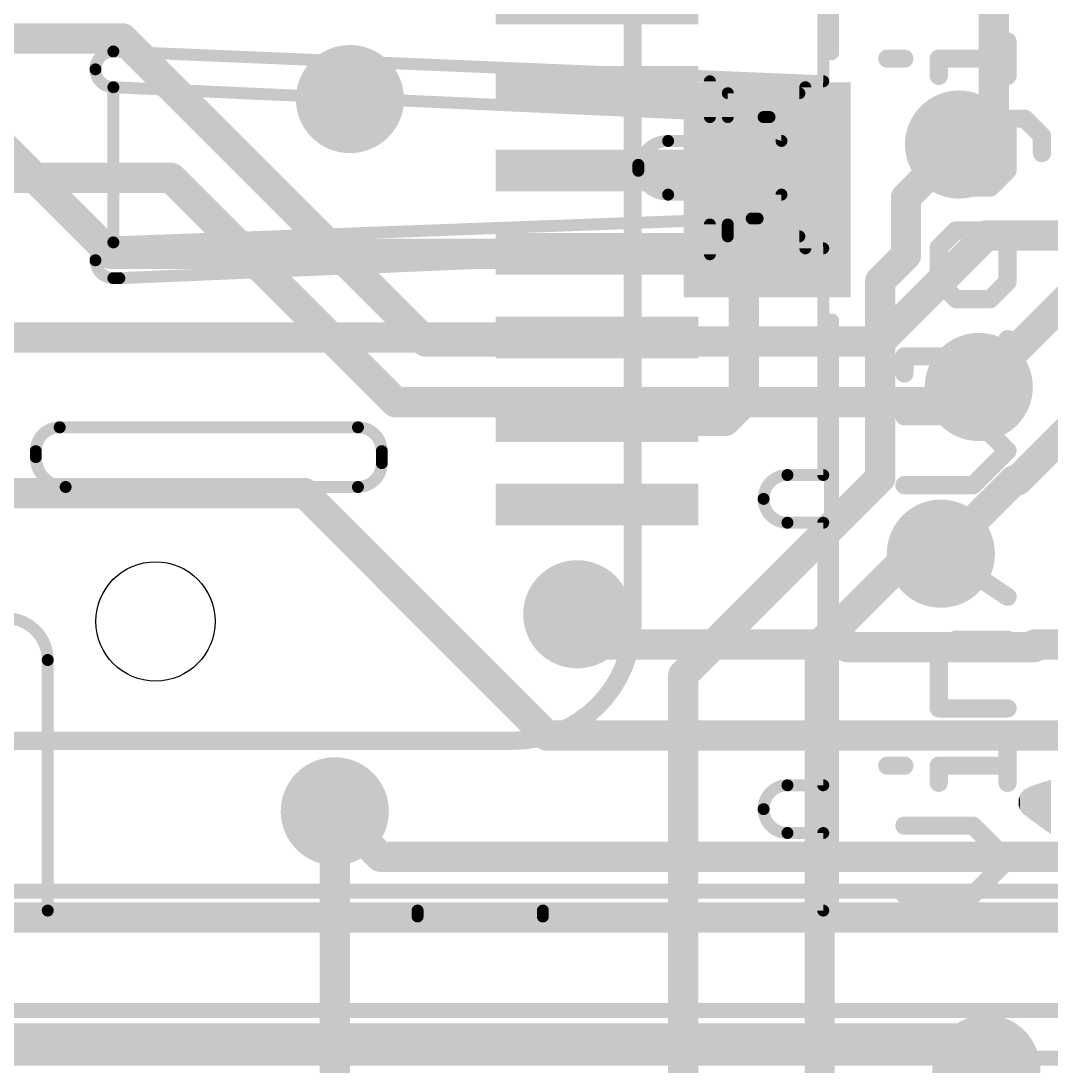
# Model space of a CAD drawing. Extents: x -17.3 to 47, y -18 to 22.9.
# Drawn here: x 7.66 to 16.29, y -4.04 to 4.72 of the extents above; entities that cross this region are included whole.
import ezdxf

# ---------------------------------------------------------------- set-up
doc = ezdxf.new("R2010")
doc.units = 0
for name, color, linetype in [('1', 12, 'CONTINUOUS'), ('16', 5, 'CONTINUOUS'), ('18', 110, 'CONTINUOUS'), ('20', 53, 'CONTINUOUS'), ('21', 40, 'CONTINUOUS'), ('22', 6, 'CONTINUOUS'), ('47', 253, 'CONTINUOUS'), ('51', 253, 'CONTINUOUS')]:
    doc.layers.add(name, color=color, linetype=linetype)

# ---------------------------------------------------------------- blocks, each defined once
blk = doc.blocks.new('RECT')
blk.add_solid([(-0.5, -0.5), (0.5, -0.5), (-0.5, 0.5), (0.5, 0.5)])
blk = doc.blocks.new('ROUNDV')
at = {"const_width": 0.5}
blk.add_lwpolyline([(0, -0.25, 1), (0, 0.25, 1), (0, -0.25)], format="xyb", dxfattribs=at)

msp = doc.modelspace()

# ---------------------------------------------------------------- linework, layer by layer
at = {"layer": '1', "const_width": 0.254}
for points in [[(15.8115, 6.1595), (15.8115, 3.9754)], [(8.509, 4.572), (6.731, 4.572)], [(11.049, 2.032), (8.509, 4.572)], [(15.5191, 3.683), (15.8115, 3.9754)], [(8.916, 3.403), (4.111, 3.403)], [(10.795, 1.524), (8.916, 3.403)], [(15.748, 2.921), (14.859, 2.032)], [(17.466, 2.921), (15.748, 2.921)], [(14.859, 2.032), (11.049, 2.032)], [(15.6845, 1.651), (15.5575, 1.524)], [(16.7924, 1.651), (16.009, 0.8676)], [(15.5575, 1.524), (10.795, 1.524)], [(15.9806, 0.8676), (15.367, 0.254)], [(16.009, 0.8676), (15.9806, 0.8676)], [(10.033, 0.762), (5.842, 0.762)], [(10.033, 0.762), (12.065, -1.27)], [(15.494, 0.254), (15.367, 0.254)], [(12.573, -0.508), (12.319, -0.254)], [(14.5836, -0.508), (12.573, -0.508)], [(14.5836, -0.5294), (14.5836, -0.508)], [(16.1504, -0.5294), (14.5836, -0.5294)], [(16.1504, -0.508), (16.1504, -0.5294)], [(16.6116, -0.508), (16.1504, -0.508)], [(16.764, -1.27), (12.065, -1.27)], [(10.287, -1.905), (10.668, -2.286)], [(10.668, -2.286), (17.526, -2.286)], [(18.288, -2.794), (7.112, -2.794)], [(3.302, -3.81), (15.748, -3.81)], [(15.748, -3.81), (15.748, -4.064)]]:
    msp.add_lwpolyline(points, dxfattribs=at)
at = {"layer": '1', "const_width": 0.127}
for points in [[(8.5539, 4.6169, 1), (8.4641, 4.5271)], [(8.509, 4.5085, 1), (8.509, 4.6355)], [(15.748, 3.9754, 1), (15.875, 3.9754)], [(15.8564, 3.9305, 1), (15.7666, 4.0203)], [(15.4742, 3.7279, 1), (15.564, 3.6381)], [(8.9609, 3.4479, 1), (8.8711, 3.3581)], [(8.916, 3.3395, 1), (8.916, 3.4665)], [(15.748, 2.9845, 1), (15.748, 2.8575)], [(15.7929, 2.8761, 1), (15.7031, 2.9659)], [(11.049, 2.0955, 1), (11.049, 1.9685)], [(11.0041, 1.9871, 1), (11.0939, 2.0769)], [(14.8141, 2.0769, 1), (14.9039, 1.9871)], [(14.859, 1.9685, 1), (14.859, 2.0955)], [(15.7294, 1.6061, 1), (15.6396, 1.6959)], [(10.795, 1.5875, 1), (10.795, 1.4605)], [(10.7501, 1.4791, 1), (10.8399, 1.5689)], [(15.5126, 1.5689, 1), (15.6024, 1.4791)], [(15.5575, 1.4605, 1), (15.5575, 1.5875)], [(15.9806, 0.9311, 1), (15.9806, 0.8041)], [(16.0255, 0.8227, 1), (15.9357, 0.9125)], [(15.9641, 0.9125, 1), (16.0539, 0.8227)], [(16.009, 0.8041, 1), (16.009, 0.9311)], [(10.0779, 0.8069, 1), (9.9881, 0.7171)], [(10.033, 0.6985, 1), (10.033, 0.8255)], [(15.367, 0.3175, 1), (15.367, 0.1905)], [(15.3221, 0.2989, 1), (15.4119, 0.2091)], [(15.494, 0.1905, 1), (15.494, 0.3175)], [(12.3639, -0.2091, 1), (12.2741, -0.2989)], [(12.573, -0.4445, 1), (12.573, -0.5715)], [(12.5281, -0.5529, 1), (12.6179, -0.4631)], [(14.6471, -0.508, 1), (14.5201, -0.508)], [(14.5836, -0.4659, 1), (14.5836, -0.5929)], [(14.5836, -0.5715, 1), (14.5836, -0.4445)], [(16.2139, -0.508, 1), (16.0869, -0.508)], [(16.1504, -0.4445, 1), (16.1504, -0.5715)], [(16.1504, -0.5929, 1), (16.1504, -0.4659)], [(14.5201, -0.5294, 1), (14.6471, -0.5294)], [(16.0869, -0.5294, 1), (16.2139, -0.5294)], [(12.065, -1.2065, 1), (12.065, -1.3335)], [(12.0201, -1.3149, 1), (12.1099, -1.2251)], [(10.3319, -1.8601, 1), (10.2421, -1.9499)], [(10.668, -2.2225, 1), (10.668, -2.3495)], [(10.6231, -2.3309, 1), (10.7129, -2.2411)], [(15.8115, -3.81, 1), (15.6845, -3.81)], [(15.748, -3.8735, 1), (15.748, -3.7465)], [(15.6845, -4.064, 1), (15.8115, -4.064)]]:
    msp.add_lwpolyline(points, format="xyb", dxfattribs=at)
at = {"layer": '16', "const_width": 0.254}
for points in [[(8.41, 2.766), (5.588, 5.588)], [(17.8435, 3.81), (15.6845, 1.651)], [(15.5191, 3.683), (15.0746, 3.2385)], [(15.0746, 3.2385), (15.0746, 2.7556)], [(12.484, 2.766), (8.41, 2.766)], [(12.484, 2.766), (13.716, 2.766)], [(13.716, 2.766), (13.716, 1.524)], [(15.0746, 2.7556), (14.859, 2.54)], [(14.859, 2.54), (14.859, 0.889)], [(12.484, 2.066), (4.284, 2.066)], [(13.716, 1.524), (13.558, 1.366)], [(13.558, 1.366), (12.484, 1.366)], [(14.859, 0.889), (13.208, -0.762)], [(15.113, 0.254), (14.351, -0.508)], [(15.367, 0.254), (15.113, 0.254)], [(14.351, -0.508), (14.351, -6.35)], [(13.208, -0.762), (13.208, -4.953)], [(10.287, -5.334), (10.287, -1.905)], [(16.891, -5.207), (15.748, -4.064)]]:
    msp.add_lwpolyline(points, dxfattribs=at)
at = {"layer": '16', "const_width": 0.127}
for points in [[(15.564, 3.6381, 1), (15.4742, 3.7279)], [(15.1381, 3.2385, 1), (15.0111, 3.2385)], [(15.0297, 3.2834, 1), (15.1195, 3.1936)], [(8.41, 2.8295, 1), (8.41, 2.7025)], [(12.484, 2.8295, 1), (12.484, 2.7025)], [(12.484, 2.7025, 1), (12.484, 2.8295)], [(13.7795, 2.766, 1), (13.6525, 2.766)], [(13.716, 2.7025, 1), (13.716, 2.8295)], [(8.3651, 2.7211, 1), (8.4549, 2.8109)], [(15.0111, 2.7556, 1), (15.1381, 2.7556)], [(15.1195, 2.7107, 1), (15.0297, 2.8005)], [(14.9225, 2.54, 1), (14.7955, 2.54)], [(14.8141, 2.5849, 1), (14.9039, 2.4951)], [(12.484, 2.0025, 1), (12.484, 2.1295)], [(15.6396, 1.6959, 1), (15.7294, 1.6061)], [(13.6525, 1.524, 1), (13.7795, 1.524)], [(13.7609, 1.4791, 1), (13.6711, 1.5689)], [(12.484, 1.4295, 1), (12.484, 1.3025)], [(13.558, 1.3025, 1), (13.558, 1.4295)], [(13.5131, 1.4109, 1), (13.6029, 1.3211)], [(14.9039, 0.8441, 1), (14.8141, 0.9339)], [(14.7955, 0.889, 1), (14.9225, 0.889)], [(15.113, 0.3175, 1), (15.113, 0.1905)], [(15.1579, 0.2091, 1), (15.0681, 0.2989)], [(15.367, 0.1905, 1), (15.367, 0.3175)], [(14.4145, -0.508, 1), (14.2875, -0.508)], [(14.3061, -0.4631, 1), (14.3959, -0.5529)], [(13.2715, -0.762, 1), (13.1445, -0.762)], [(13.1631, -0.7171, 1), (13.2529, -0.8069)], [(10.3505, -1.905, 1), (10.2235, -1.905)], [(15.7929, -4.0191, 1), (15.7031, -4.1089)]]:
    msp.add_lwpolyline(points, format="xyb", dxfattribs=at)
at = {"layer": '20'}
msp.add_circle((8.784, -0.314), 0.5, dxfattribs=at)
at = {"layer": '21'}
for points, const_width in [([(14.451, 8.153), (14.451, 4.453)], 0.127), ([(15.9258, 4.2584), (15.9258, 4.5465)], 0.1524), ([(14.9174, 4.4024), (15.0615, 4.4024)], 0.1524), ([(15.3496, 4.2584), (15.3496, 4.4024)], 0.1524), ([(15.3496, 4.4024), (15.9258, 4.4024)], 0.1524), ([(16.0699, 3.8991), (15.3496, 3.8991)], 0.1524), ([(15.3496, 3.8991), (15.3496, 3.4669)], 0.1524), ([(15.9258, 3.4669), (15.9258, 3.8991)], 0.1524), ([(16.2139, 3.755), (16.0699, 3.8991)], 0.1524), ([(16.2139, 3.611), (16.2139, 3.755)], 0.1524), ([(15.3496, 3.4669), (15.4936, 3.3229)], 0.1524), ([(15.7817, 3.3229), (15.9258, 3.4669)], 0.1524), ([(15.4936, 3.3229), (15.7817, 3.3229)], 0.1524), ([(15.4936, 2.9636), (15.3496, 2.8195)], 0.1524), ([(15.7817, 2.9636), (15.4936, 2.9636)], 0.1524), ([(15.9258, 2.8195), (15.7817, 2.9636)], 0.1524), ([(15.3496, 2.8195), (15.3496, 2.5314)], 0.1524), ([(15.9258, 2.5314), (15.9258, 2.8195)], 0.1524), ([(15.3496, 2.5314), (15.4936, 2.3874)], 0.1524), ([(15.7817, 2.3874), (15.9258, 2.5314)], 0.1524), ([(15.4936, 2.3874), (15.7817, 2.3874)], 0.1524), ([(14.451, 2.203), (14.451, -2.847)], 0.127), ([(15.9258, 1.7637), (15.9258, 2.0518)], 0.1524), ([(15.0615, 1.7637), (15.0615, 1.9077)], 0.1524), ([(15.0615, 1.9077), (15.9258, 1.9077)], 0.1524), ([(15.6377, 1.4044), (15.0615, 1.4044)], 0.1524), ([(15.9258, 1.1163), (15.6377, 1.4044)], 0.1524), ([(15.6377, 0.8282), (15.9258, 1.1163)], 0.1524), ([(15.0615, 0.8282), (15.6377, 0.8282)], 0.1524), ([(15.9258, -0.1074), (15.0615, 0.4689)], 0.1524), ([(15.3496, -0.6107), (15.4936, -0.4667)], 0.1524), ([(15.4936, -0.4667), (15.9258, -0.4667)], 0.1524), ([(15.3496, -1.0429), (15.3496, -0.6107)], 0.1524), ([(15.9258, -1.0429), (15.3496, -1.0429)], 0.1524), ([(15.9258, -1.6666), (15.9258, -1.3784)], 0.1524), ([(14.9174, -1.5225), (15.0615, -1.5225)], 0.1524), ([(15.3496, -1.6666), (15.3496, -1.5225)], 0.1524), ([(15.3496, -1.5225), (15.9258, -1.5225)], 0.1524), ([(15.6377, -2.0259), (15.0615, -2.0259)], 0.1524), ([(15.9258, -2.314), (15.6377, -2.0259)], 0.1524), ([(15.6377, -2.6021), (15.9258, -2.314)], 0.1524), ([(15.0615, -2.6021), (15.6377, -2.6021)], 0.1524), ([(14.451, -2.847), (1.101, -2.847)], 0.127)]:
    msp.add_lwpolyline(points, dxfattribs=dict(at, const_width=const_width))
for points, const_width in [([(15.9639, 4.5465, 1), (15.8877, 4.5465)], 0.0762), ([(14.4192, 4.453, 1), (14.4828, 4.453)], 0.0635), ([(14.9174, 4.4405, 1), (14.9174, 4.3643)], 0.0762), ([(15.0615, 4.3643, 1), (15.0615, 4.4405)], 0.0762), ([(15.3877, 4.4024, 1), (15.3115, 4.4024)], 0.0762), ([(15.3496, 4.4405, 1), (15.3496, 4.3643)], 0.0762), ([(15.9258, 4.3643, 1), (15.9258, 4.4405)], 0.0762), ([(15.3115, 4.2584, 1), (15.3877, 4.2584)], 0.0762), ([(15.8877, 4.2584, 1), (15.9639, 4.2584)], 0.0762), ([(15.3496, 3.9372, 1), (15.3496, 3.861)], 0.0762), ([(15.3877, 3.8991, 1), (15.3115, 3.8991)], 0.0762), ([(15.9639, 3.8991, 1), (15.8877, 3.8991)], 0.0762), ([(16.0968, 3.926, 1), (16.0429, 3.8722)], 0.0762), ([(16.0699, 3.861, 1), (16.0699, 3.9372)], 0.0762), ([(16.252, 3.755, 1), (16.1758, 3.755)], 0.0762), ([(16.187, 3.7281, 1), (16.2409, 3.782)], 0.0762), ([(16.1758, 3.611, 1), (16.252, 3.611)], 0.0762), ([(15.3765, 3.4939, 1), (15.3226, 3.44)], 0.0762), ([(15.3115, 3.4669, 1), (15.3877, 3.4669)], 0.0762), ([(15.8877, 3.4669, 1), (15.9639, 3.4669)], 0.0762), ([(15.9527, 3.44, 1), (15.8989, 3.4939)], 0.0762), ([(15.4936, 3.361, 1), (15.4936, 3.2848)], 0.0762), ([(15.4667, 3.2959, 1), (15.5206, 3.3498)], 0.0762), ([(15.7548, 3.3498, 1), (15.8087, 3.2959)], 0.0762), ([(15.7817, 3.2848, 1), (15.7817, 3.361)], 0.0762), ([(15.4936, 3.0017, 1), (15.4936, 2.9255)], 0.0762), ([(15.5206, 2.9366, 1), (15.4667, 2.9905)], 0.0762), ([(15.8087, 2.9905, 1), (15.7548, 2.9366)], 0.0762), ([(15.7817, 2.9255, 1), (15.7817, 3.0017)], 0.0762), ([(15.3877, 2.8195, 1), (15.3115, 2.8195)], 0.0762), ([(15.9639, 2.8195, 1), (15.8877, 2.8195)], 0.0762), ([(15.3226, 2.8465, 1), (15.3765, 2.7926)], 0.0762), ([(15.8989, 2.7926, 1), (15.9527, 2.8465)], 0.0762), ([(15.3765, 2.5584, 1), (15.3226, 2.5045)], 0.0762), ([(15.3115, 2.5314, 1), (15.3877, 2.5314)], 0.0762), ([(15.8877, 2.5314, 1), (15.9639, 2.5314)], 0.0762), ([(15.9527, 2.5045, 1), (15.8989, 2.5584)], 0.0762), ([(15.4936, 2.4255, 1), (15.4936, 2.3493)], 0.0762), ([(15.7817, 2.3493, 1), (15.7817, 2.4255)], 0.0762), ([(15.4667, 2.3604, 1), (15.5206, 2.4143)], 0.0762), ([(15.7548, 2.4143, 1), (15.8087, 2.3604)], 0.0762), ([(14.4828, 2.203, 1), (14.4192, 2.203)], 0.0635), ([(15.9639, 2.0518, 1), (15.8877, 2.0518)], 0.0762), ([(15.0996, 1.9077, 1), (15.0234, 1.9077)], 0.0762), ([(15.0615, 1.9458, 1), (15.0615, 1.8696)], 0.0762), ([(15.9258, 1.8696, 1), (15.9258, 1.9458)], 0.0762), ([(15.0234, 1.7637, 1), (15.0996, 1.7637)], 0.0762), ([(15.8877, 1.7637, 1), (15.9639, 1.7637)], 0.0762), ([(15.0615, 1.4425, 1), (15.0615, 1.3663)], 0.0762), ([(15.6646, 1.4313, 1), (15.6107, 1.3774)], 0.0762), ([(15.6377, 1.3663, 1), (15.6377, 1.4425)], 0.0762), ([(15.9527, 1.0893, 1), (15.8989, 1.1432)], 0.0762), ([(15.8989, 1.0893, 1), (15.9527, 1.1432)], 0.0762), ([(15.0615, 0.8663, 1), (15.0615, 0.7901)], 0.0762), ([(15.6107, 0.8551, 1), (15.6646, 0.8012)], 0.0762), ([(15.6377, 0.7901, 1), (15.6377, 0.8663)], 0.0762), ([(15.0826, 0.5006, 1), (15.0403, 0.4372)], 0.0762), ([(15.9047, -0.1391, 1), (15.9469, -0.0757)], 0.0762), ([(15.4936, -0.4286, 1), (15.4936, -0.5048)], 0.0762), ([(15.5206, -0.4936, 1), (15.4667, -0.4397)], 0.0762), ([(15.9258, -0.5048, 1), (15.9258, -0.4286)], 0.0762), ([(15.3226, -0.5838, 1), (15.3765, -0.6377)], 0.0762), ([(15.3877, -0.6107, 1), (15.3115, -0.6107)], 0.0762), ([(15.3496, -1.0048, 1), (15.3496, -1.081)], 0.0762), ([(15.3115, -1.0429, 1), (15.3877, -1.0429)], 0.0762), ([(15.9258, -1.081, 1), (15.9258, -1.0048)], 0.0762), ([(15.9639, -1.3784, 1), (15.8877, -1.3784)], 0.0762), ([(14.9174, -1.4844, 1), (14.9174, -1.5606)], 0.0762), ([(15.0615, -1.5606, 1), (15.0615, -1.4844)], 0.0762), ([(15.3877, -1.5225, 1), (15.3115, -1.5225)], 0.0762), ([(15.3496, -1.4844, 1), (15.3496, -1.5606)], 0.0762), ([(15.9258, -1.5606, 1), (15.9258, -1.4844)], 0.0762), ([(15.3115, -1.6666, 1), (15.3877, -1.6666)], 0.0762), ([(15.8877, -1.6666, 1), (15.9639, -1.6666)], 0.0762), ([(15.0615, -1.9878, 1), (15.0615, -2.064)], 0.0762), ([(15.6646, -1.9989, 1), (15.6107, -2.0528)], 0.0762), ([(15.6377, -2.064, 1), (15.6377, -1.9878)], 0.0762), ([(15.9527, -2.3409, 1), (15.8989, -2.287)], 0.0762), ([(15.8989, -2.3409, 1), (15.9527, -2.287)], 0.0762), ([(15.0615, -2.564, 1), (15.0615, -2.6402)], 0.0762), ([(15.6107, -2.5751, 1), (15.6646, -2.629)], 0.0762), ([(15.6377, -2.6402, 1), (15.6377, -2.564)], 0.0762), ([(14.451, -2.8788, 1), (14.451, -2.8152)], 0.0635), ([(14.4192, -2.847, 1), (14.4828, -2.847)], 0.0635)]:
    msp.add_lwpolyline(points, format="xyb", dxfattribs=dict(at, const_width=const_width))
at = {"layer": '22'}
for points, const_width in [([(12.784, -0.314), (12.784, 10.086)], 0.1524), ([(11.784, -1.314), (-1.016, -1.314)], 0.1524), ([(3.484, -2.574), (28.384, -2.574)], 0.127), ([(-0.316, -3.574), (29.484, -3.574)], 0.127), ([(29.984, -3.974), (-1.016, -3.974)], 0.127)]:
    msp.add_lwpolyline(points, dxfattribs=dict(at, const_width=const_width))
for points, const_width in [([(11.784, -1.314, 0.4142), (12.784, -0.314)], 0.1524), ([(12.8221, -0.314, 1), (12.7459, -0.314)], 0.0762), ([(12.7459, -0.314, 1), (12.8221, -0.314)], 0.0762), ([(11.784, -1.2759, 1), (11.784, -1.3521)], 0.0762), ([(11.784, -1.3521, 1), (11.784, -1.2759)], 0.0762)]:
    msp.add_lwpolyline(points, format="xyb", dxfattribs=dict(at, const_width=const_width))
at = {"layer": '47', "const_width": 0.13}
msp.add_lwpolyline([(12.5095, -2.8575), (-16.8725, -2.8575)], dxfattribs=at)
at = {"layer": '47', "const_width": 0.065}
msp.add_lwpolyline([(12.5095, -2.89, 1), (12.5095, -2.825)], format="xyb", dxfattribs=at)
at = {"layer": '51', "const_width": 0.1}
for points in [[(14.381, 0.913), (14.381, 8.513)], [(8.431, 4.463), (14.381, 4.213)], [(13.881, 3.913), (8.431, 4.163)], [(8.431, 4.163), (8.431, 2.863)], [(13.431, 3.913), (13.431, 4.213)], [(14.231, 4.163), (14.231, 2.813)], [(13.581, 3.913), (13.581, 4.113)], [(13.581, 4.113), (14.181, 4.113)], [(13.931, 3.913), (13.881, 3.913)], [(13.081, 3.713), (14.031, 3.713)], [(12.831, 3.513), (12.831, 3.463)], [(14.031, 3.263), (13.081, 3.263)], [(8.431, 2.863), (13.781, 3.063)], [(13.781, 3.063), (13.831, 3.063)], [(13.431, 3.013), (13.431, 2.763)], [(13.581, 3.013), (13.581, 2.913)], [(13.581, 2.913), (14.181, 2.913)], [(14.381, 2.813), (8.481, 2.563)], [(8.481, 2.563), (8.431, 2.563)], [(7.981, 1.313), (10.481, 1.313)], [(7.781, 1.063), (7.781, 1.113)], [(10.681, 1.113), (10.681, 1.013)], [(14.081, 0.913), (14.381, 0.913)], [(10.481, 0.813), (8.031, 0.813)], [(14.381, 0.513), (14.081, 0.513)], [(14.381, -1.687), (14.381, 0.513)], [(7.881, -0.637), (7.881, -2.737)], [(14.081, -1.687), (14.381, -1.687)], [(14.381, -2.087), (14.081, -2.087)], [(14.381, -2.737), (14.381, -2.087)], [(6.831, -2.737), (7.881, -2.737)], [(7.881, -2.737), (10.981, -2.737)], [(10.981, -2.737), (10.981, -2.787)], [(12.031, -2.787), (12.031, -2.737)], [(12.031, -2.737), (14.381, -2.737)], [(10.981, -2.787), (12.031, -2.787)]]:
    msp.add_lwpolyline(points, dxfattribs=at)
at = {"layer": '51'}
for points, const_width in [([(8.431, 4.463, 0.4142), (8.281, 4.313)], 0.1), ([(8.432, 4.488, 1), (8.43, 4.438)], 0.05), ([(8.431, 4.438, 1), (8.431, 4.488)], 0.05), ([(8.281, 4.313, 0.4142), (8.431, 4.163)], 0.1), ([(8.306, 4.313, 1), (8.256, 4.313)], 0.05), ([(8.256, 4.313, 1), (8.306, 4.313)], 0.05), ([(8.4321, 4.188, 1), (8.4299, 4.138)], 0.05), ([(8.456, 4.163, 1), (8.406, 4.163)], 0.05), ([(8.431, 4.138, 1), (8.431, 4.188)], 0.05), ([(13.456, 4.213, 1), (13.406, 4.213)], 0.05), ([(14.256, 4.163, 1), (14.206, 4.163)], 0.05), ([(14.38, 4.188, 1), (14.382, 4.238)], 0.05), ([(13.606, 4.113, 1), (13.556, 4.113)], 0.05), ([(13.581, 4.138, 1), (13.581, 4.088)], 0.05), ([(14.181, 4.088, 1), (14.181, 4.138)], 0.05), ([(13.881, 3.938, 1), (13.881, 3.888)], 0.05), ([(13.8799, 3.888, 1), (13.8821, 3.938)], 0.05), ([(14.031, 3.713, 0.4142), (13.931, 3.913)], 0.1), ([(13.9389, 3.9367, 1), (13.9231, 3.8893)], 0.05), ([(13.931, 3.888, 1), (13.931, 3.938)], 0.05), ([(13.406, 3.913, 1), (13.456, 3.913)], 0.05), ([(13.556, 3.913, 1), (13.606, 3.913)], 0.05), ([(13.081, 3.713, 0.4142), (12.831, 3.463)], 0.1), ([(13.081, 3.738, 1), (13.081, 3.688)], 0.05), ([(13.081, 3.688, 1), (13.081, 3.738)], 0.05), ([(14.0073, 3.7209, 1), (14.0547, 3.7051)], 0.05), ([(14.031, 3.688, 1), (14.031, 3.738)], 0.05), ([(12.831, 3.513, 0.4142), (13.081, 3.263)], 0.1), ([(12.856, 3.513, 1), (12.806, 3.513)], 0.05), ([(12.856, 3.513, 1), (12.806, 3.513)], 0.05), ([(12.806, 3.463, 1), (12.856, 3.463)], 0.05), ([(12.806, 3.463, 1), (12.856, 3.463)], 0.05), ([(13.081, 3.288, 1), (13.081, 3.238)], 0.05), ([(13.081, 3.238, 1), (13.081, 3.288)], 0.05), ([(13.831, 3.063, 0.4142), (14.031, 3.263)], 0.1), ([(14.056, 3.263, 1), (14.006, 3.263)], 0.05), ([(14.031, 3.238, 1), (14.031, 3.288)], 0.05), ([(13.781, 3.088, 1), (13.781, 3.038)], 0.05), ([(13.7819, 3.038, 1), (13.7801, 3.088)], 0.05), ([(13.831, 3.088, 1), (13.831, 3.038)], 0.05), ([(13.831, 3.038, 1), (13.831, 3.088)], 0.05), ([(13.456, 3.013, 1), (13.406, 3.013)], 0.05), ([(13.606, 3.013, 1), (13.556, 3.013)], 0.05), ([(8.431, 2.863, 0.4142), (8.281, 2.713)], 0.1), ([(8.4301, 2.888, 1), (8.4319, 2.838)], 0.05), ([(8.431, 2.838, 1), (8.431, 2.888)], 0.05), ([(13.581, 2.938, 1), (13.581, 2.888)], 0.05), ([(13.556, 2.913, 1), (13.606, 2.913)], 0.05), ([(14.181, 2.888, 1), (14.181, 2.938)], 0.05), ([(8.406, 2.863, 1), (8.456, 2.863)], 0.05), ([(14.206, 2.813, 1), (14.256, 2.813)], 0.05), ([(14.3821, 2.788, 1), (14.3799, 2.838)], 0.05), ([(8.281, 2.713, 0.4142), (8.431, 2.563)], 0.1), ([(8.306, 2.713, 1), (8.256, 2.713)], 0.05), ([(8.256, 2.713, 1), (8.306, 2.713)], 0.05), ([(13.406, 2.763, 1), (13.456, 2.763)], 0.05), ([(8.431, 2.588, 1), (8.431, 2.538)], 0.05), ([(8.431, 2.538, 1), (8.431, 2.588)], 0.05), ([(8.4799, 2.588, 1), (8.4821, 2.538)], 0.05), ([(8.481, 2.538, 1), (8.481, 2.588)], 0.05), ([(7.981, 1.313, 0.4142), (7.781, 1.113)], 0.1), ([(7.981, 1.338, 1), (7.981, 1.288)], 0.05), ([(7.981, 1.288, 1), (7.981, 1.338)], 0.05), ([(10.681, 1.113, 0.4142), (10.481, 1.313)], 0.1), ([(10.481, 1.338, 1), (10.481, 1.288)], 0.05), ([(10.481, 1.288, 1), (10.481, 1.338)], 0.05), ([(7.806, 1.113, 1), (7.756, 1.113)], 0.05), ([(10.706, 1.113, 1), (10.656, 1.113)], 0.05), ([(7.756, 1.113, 1), (7.806, 1.113)], 0.05), ([(7.781, 1.063, 0.4142), (8.031, 0.813)], 0.1), ([(7.806, 1.063, 1), (7.756, 1.063)], 0.05), ([(7.756, 1.063, 1), (7.806, 1.063)], 0.05), ([(10.481, 0.813, 0.4142), (10.681, 1.013)], 0.1), ([(10.656, 1.113, 1), (10.706, 1.113)], 0.05), ([(10.706, 1.013, 1), (10.656, 1.013)], 0.05), ([(10.656, 1.013, 1), (10.706, 1.013)], 0.05), ([(14.081, 0.913, 0.4142), (13.881, 0.713)], 0.1), ([(14.081, 0.938, 1), (14.081, 0.888)], 0.05), ([(14.081, 0.888, 1), (14.081, 0.938)], 0.05), ([(14.356, 0.913, 1), (14.406, 0.913)], 0.05), ([(14.381, 0.888, 1), (14.381, 0.938)], 0.05), ([(8.031, 0.838, 1), (8.031, 0.788)], 0.05), ([(8.031, 0.788, 1), (8.031, 0.838)], 0.05), ([(10.481, 0.838, 1), (10.481, 0.788)], 0.05), ([(10.481, 0.788, 1), (10.481, 0.838)], 0.05), ([(13.881, 0.713, 0.4142), (14.081, 0.513)], 0.1), ([(13.906, 0.713, 1), (13.856, 0.713)], 0.05), ([(13.856, 0.713, 1), (13.906, 0.713)], 0.05), ([(14.081, 0.538, 1), (14.081, 0.488)], 0.05), ([(14.081, 0.488, 1), (14.081, 0.538)], 0.05), ([(14.406, 0.513, 1), (14.356, 0.513)], 0.05), ([(14.381, 0.488, 1), (14.381, 0.538)], 0.05), ([(7.881, -0.637, 0.4142), (7.531, -0.287)], 0.1), ([(7.906, -0.637, 1), (7.856, -0.637)], 0.05), ([(7.856, -0.637, 1), (7.906, -0.637)], 0.05), ([(14.081, -1.687, 0.4142), (13.881, -1.887)], 0.1), ([(14.081, -1.662, 1), (14.081, -1.712)], 0.05), ([(14.081, -1.712, 1), (14.081, -1.662)], 0.05), ([(14.356, -1.687, 1), (14.406, -1.687)], 0.05), ([(14.381, -1.712, 1), (14.381, -1.662)], 0.05), ([(13.881, -1.887, 0.4142), (14.081, -2.087)], 0.1), ([(13.906, -1.887, 1), (13.856, -1.887)], 0.05), ([(13.856, -1.887, 1), (13.906, -1.887)], 0.05), ([(14.081, -2.062, 1), (14.081, -2.112)], 0.05), ([(14.081, -2.112, 1), (14.081, -2.062)], 0.05), ([(14.406, -2.087, 1), (14.356, -2.087)], 0.05), ([(14.381, -2.112, 1), (14.381, -2.062)], 0.05), ([(7.881, -2.712, 1), (7.881, -2.762)], 0.05), ([(7.856, -2.737, 1), (7.906, -2.737)], 0.05), ([(7.881, -2.762, 1), (7.881, -2.712)], 0.05), ([(11.006, -2.737, 1), (10.956, -2.737)], 0.05), ([(10.981, -2.762, 1), (10.981, -2.712)], 0.05), ([(12.056, -2.737, 1), (12.006, -2.737)], 0.05), ([(12.031, -2.712, 1), (12.031, -2.762)], 0.05), ([(14.356, -2.737, 1), (14.406, -2.737)], 0.05), ([(14.381, -2.762, 1), (14.381, -2.712)], 0.05), ([(10.981, -2.762, 1), (10.981, -2.812)], 0.05), ([(10.956, -2.787, 1), (11.006, -2.787)], 0.05), ([(12.006, -2.787, 1), (12.056, -2.787)], 0.05), ([(12.031, -2.812, 1), (12.031, -2.762)], 0.05)]:
    msp.add_lwpolyline(points, format="xyb", dxfattribs=dict(at, const_width=const_width))

# ---------------------------------------------------------------- block references
at = {"layer": '1', "xscale": 1.4, "yscale": 1.8}
msp.add_blockref('RECT', (13.911, 3.303), dxfattribs=at)
at = {"layer": '16', "xscale": 1.7, "yscale": 0.35, "rotation": 180}
for p in [(12.484, 4.866), (12.484, 4.166), (12.484, 3.466), (12.484, 2.766), (12.484, 2.066), (12.484, 1.366), (12.484, 0.666)]:
    msp.add_blockref('RECT', p, dxfattribs=at)
at = {"layer": '18', "xscale": 0.9064, "yscale": 0.9064}
for p in [(10.414, 4.064), (10.414, 4.064), (15.5191, 3.683), (15.5191, 3.683), (15.6845, 1.651), (15.6845, 1.651), (15.367, 0.254), (15.367, 0.254), (12.319, -0.254), (12.319, -0.254), (10.287, -1.905), (10.287, -1.905), (15.748, -4.064), (15.748, -4.064)]:
    msp.add_blockref('ROUNDV', p, dxfattribs=at)
at = {"layer": '21', "rotation": 90}
for p, xscale, yscale in [((16.2179, -1.8542), 0.3874, 0.0064), ((16.2243, -1.8542), 0.3874, 0.0063), ((16.2306, -1.8574), 0.3937, 0.0064), ((16.237, -1.8574), 0.4064, 0.0063), ((16.2433, -1.8606), 0.4127, 0.0064), ((16.2496, -1.8606), 0.4127, 0.0063), ((16.256, -1.8638), 0.4191, 0.0064), ((16.2624, -1.8637), 0.4318, 0.0063), ((16.2687, -1.8637), 0.4318, 0.0064), ((16.2751, -1.8638), 0.4445, 0.0063), ((16.2814, -1.8669), 0.4508, 0.0064), ((16.2877, -1.8669), 0.4508, 0.0063), ((16.0401, -1.8256), 0.1524, 0.0064), ((16.0465, -1.8288), 0.1714, 0.0063), ((16.0528, -1.8288), 0.1842, 0.0064), ((16.0592, -1.8288), 0.1968, 0.0063), ((16.0655, -1.8288), 0.2096, 0.0064), ((16.0719, -1.8288), 0.2222, 0.0063), ((16.0782, -1.8288), 0.2222, 0.0064), ((16.0846, -1.8288), 0.235, 0.0063), ((16.0909, -1.832), 0.2413, 0.0064), ((16.0973, -1.832), 0.254, 0.0063), ((16.1036, -1.8352), 0.2603, 0.0064), ((16.11, -1.832), 0.2667, 0.0063), ((16.1163, -1.8352), 0.2731, 0.0064), ((16.1227, -1.8352), 0.2857, 0.0063), ((16.129, -1.8384), 0.2921, 0.0064), ((16.1354, -1.8384), 0.2921, 0.0063), ((16.1417, -1.8383), 0.3048, 0.0064), ((16.1481, -1.8415), 0.3112, 0.0063), ((16.1544, -1.8415), 0.3112, 0.0064), ((16.1608, -1.8415), 0.3238, 0.0063), ((16.1671, -1.8447), 0.3302, 0.0064), ((16.1735, -1.8478), 0.3365, 0.0063), ((16.1798, -1.8447), 0.3429, 0.0064), ((16.1862, -1.8478), 0.3493, 0.0063), ((16.1925, -1.851), 0.3556, 0.0064), ((16.1989, -1.8511), 0.3683, 0.0063), ((16.2052, -1.8511), 0.3683, 0.0064), ((16.2115, -1.8542), 0.3746, 0.0063), ((16.0211, -1.832), 0.0635, 0.0063), ((16.0274, -1.832), 0.1016, 0.0064), ((16.0338, -1.8288), 0.1334, 0.0063)]:
    msp.add_blockref('RECT', p, dxfattribs=dict(at, xscale=xscale, yscale=yscale))

doc.saveas('drawing.dxf')
